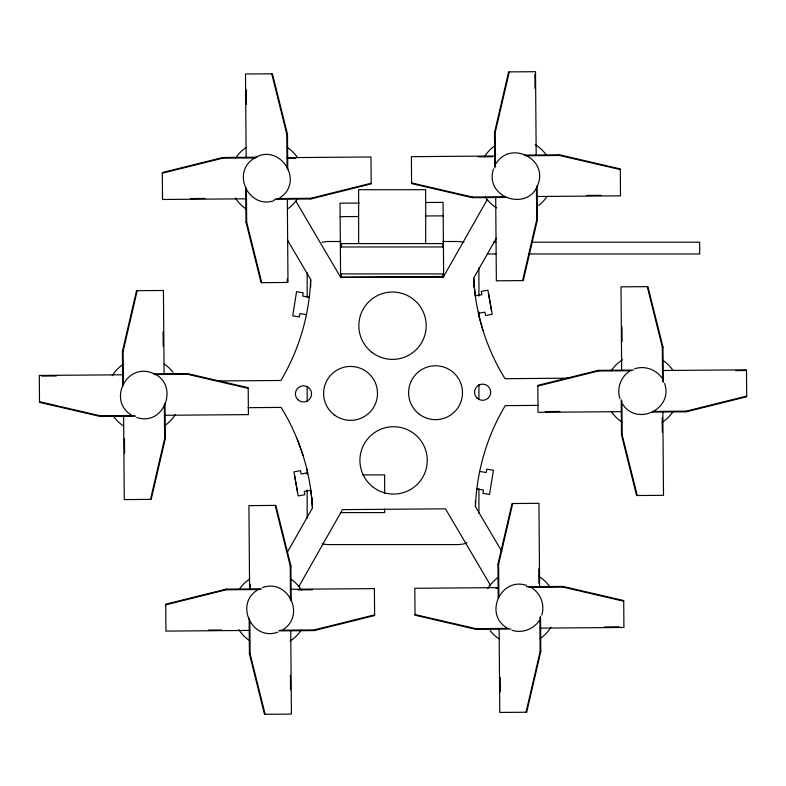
<?xml version="1.0" encoding="UTF-8"?>
<svg xmlns="http://www.w3.org/2000/svg" width="786" height="786" viewBox="0 0 786 786"><rect width="100%" height="100%" fill="white"/><g stroke="black" fill="none" stroke-linecap="round" stroke-linejoin="round"><path stroke-width="1.18" d="M218.547 380.964L280.907 380.473C299.073 349.976 309.389 314.97 310.657 279.492L287.332 239.818M501.851 551.507L475.451 506.626C476.729 471.148 487.025 436.122 505.221 405.635L538.213 405.38M493.51 169.019C483.812 198.052 529.273 212.721 538.381 183.492C547.144 158.133 510.242 140.625 496.143 163.459M541.8 615.114C544.944 605.181 540.886 593.794 532.161 588.085M122.704 386.683L122.419 351.421L136.518 290.692L163.439 290.476L164.107 374.234M123.353 384.246L123.097 351.421L137.196 290.682M150.519 499.375L164.618 438.647L164.353 404.603M165.011 403.375L165.296 438.647L151.187 499.375L124.267 499.591L123.608 415.833M494.787 167.909L494.502 132.647L508.611 71.909L535.531 71.693L536.19 155.451M495.455 166.691L495.18 132.638L509.279 71.909M522.602 280.602L536.7 219.874L536.445 187.039M537.103 185.81L537.378 219.864L523.28 280.592L496.359 280.808L495.691 197.05M498.206 598.323L497.931 564.269L512.03 503.541L538.95 503.325L539.618 587.083M498.864 597.095L498.609 564.26L512.708 503.531M526.03 712.224L540.129 651.496L539.854 617.442M540.522 616.224L540.807 651.486L526.699 712.224L499.778 712.44L499.12 628.682M287.391 552.165L312.464 507.913C310.637 472.465 299.78 437.606 281.103 407.413L248.111 407.679M295.821 201.108L340.613 277.281L443.658 276.466L487.232 199.595M298.886 586.513L342.45 509.642L445.495 508.827L490.287 585M496.339 238.168L473.644 278.195L473.712 286.743M539.167 620.675C533.458 629.399 522.061 633.457 512.128 630.313M279.855 197.826C305.469 181.065 278.892 141.362 253.632 158.644C231.025 173.097 249.113 209.715 274.334 200.548M257.061 590.266C234.454 604.719 252.542 641.347 277.763 632.17M283.274 629.448C305.882 614.986 287.794 578.368 262.573 587.535M629.144 371.483C620.518 377.329 616.637 388.785 619.938 398.669M466.874 542.704L463.956 543.912L458.729 544.6L327.389 544.6L322.152 543.912M256.845 157.22L222.802 157.495L162.299 172.556L162.515 199.477L246.273 198.809M162.299 173.225L222.802 158.163L255.637 157.907M276.633 198.573L310.686 198.298L371.189 183.236M274.206 199.261L310.686 198.976L371.189 183.904L370.972 156.984L287.214 157.652M633.575 370.059L598.313 370.334L537.811 385.395L538.027 412.326L621.785 411.658M537.811 386.073L598.313 371.012L631.148 370.746M653.363 411.402L686.198 411.147L746.69 396.085M652.154 412.09L686.198 411.815L746.7 396.753L746.484 369.833L662.726 370.501M261.492 588.832L226.221 589.117L165.718 604.179L165.934 631.099L249.693 630.431M165.728 604.856L226.23 589.785L260.274 589.52M280.062 630.195L314.105 629.92L374.608 614.858M278.843 630.873L314.115 630.598L374.617 615.536L374.401 588.616L290.643 589.274M634.666 368.762C644.549 365.461 656.005 369.341 661.841 377.968M307.778 472.799L301.136 473.968L300.557 470.647L293.925 471.826L298.189 495.917L304.821 494.748L304.241 491.427L310.873 490.258L312.464 507.913M322.152 242.196L327.389 241.508L340.888 241.508M271.75 73.786L286.811 134.288L287.48 134.288L287.764 169.55M494.502 132.647L495.18 132.638M524.291 155.097L559.553 154.822L620.282 168.921L620.498 195.842L536.74 196.51M495.141 156.001L411.383 156.669L411.599 183.59L472.327 197.689L506.38 197.424M525.51 155.766L559.563 155.49L620.292 169.589M287.224 158.33L295.723 158.261M478.153 156.807L492.724 156.699M190.428 198.583L204.989 198.465M586.503 195.439L601.074 195.321M411.599 182.912L472.327 197.021L505.162 196.755M359.31 203.043L340.024 203.201L340.613 277.281M426.199 202.513L443.068 202.375L443.658 276.466M340.132 216.671L358.21 216.523M425.098 215.993L443.176 215.855M245.733 188.129L245.998 222.173L246.676 222.173L261.738 282.675M536.7 219.874L537.378 219.864M122.419 351.421L123.097 351.421M647.261 286.635L662.323 347.137L662.991 347.137L663.276 382.399M153.417 373.871L187.471 373.596L248.199 387.695L248.415 414.615L164.657 415.283M123.058 374.784L39.3 375.443L39.516 402.363L100.244 416.472L135.506 416.187M154.636 374.529L187.471 374.274L248.199 388.372M41.737 376.101L56.297 375.983M735.568 370.599L746.494 370.511M569.791 378.184L504.995 378.695C486.347 348.493 475.451 313.653 473.644 278.195L475.235 295.86L481.877 294.681L481.287 291.37L487.919 290.191L492.183 314.292L485.552 315.461L484.972 312.14L478.33 313.319L482.899 330.454M545.297 411.589L559.868 411.471M39.506 401.695L100.244 415.794L134.288 415.529M164.618 438.647L165.296 438.647M621.235 399.76L621.51 435.022L622.188 435.022L637.25 495.514M275.169 505.418L290.231 565.92L290.908 565.91L291.184 599.964M497.931 564.269L498.609 564.26M526.492 586.729L562.982 586.444L623.711 600.543L623.927 627.464L540.169 628.132M498.57 587.623L414.812 588.292L415.028 615.212L475.756 629.311L511.018 629.036M528.929 587.388L562.982 587.113L623.711 601.221M297.933 589.893L312.494 589.775M496.143 588.321L498.57 588.301M208.418 630.087L221.77 629.979M604.493 626.943L619.063 626.835M415.018 614.544L475.746 628.643L508.581 628.378M249.142 618.533L249.427 653.805L250.105 653.795L265.167 714.297M540.129 651.496L540.807 651.486M341.006 243.601L341.006 246.971L341.006 243.601L443.304 243.591L443.186 246.961L443.304 243.591M341.016 273.911L341.016 277.281L341.016 273.911L443.304 273.901L443.304 277.271M443.304 273.901L443.186 277.271L341.016 277.281M442.764 241.508L458.729 241.508L463.956 242.196M493.421 242.196L495.878 242.196M531.483 242.196L699.687 242.196L699.687 253.986L529.027 253.986M341.006 246.971L443.304 246.961M487.281 253.986L495.878 253.986M362.592 474.891L384.639 474.891L384.639 493.136M340.554 512.61L384.639 512.61L384.639 508.955M309.34 297.177L302.689 296.106L303.219 292.775L296.568 291.714L292.697 315.874L299.348 316.935L299.879 313.614L306.53 314.685M479.588 471.433L486.239 472.504L486.77 469.173L493.421 470.244L489.54 494.404L482.889 493.333L483.419 490.002L476.778 488.941M136.617 417.464C165.649 427.162 180.318 381.701 151.099 372.593C125.731 363.83 108.222 400.732 131.056 414.831M526.6 585.442C501.242 576.678 483.734 613.581 506.567 627.68M622.659 404.191C637.122 426.798 673.74 408.7 664.573 383.489M297.216 438.971L303.209 455.654M662.991 347.137L647.929 286.635L621.009 286.851L621.677 370.609M621.51 435.022L636.572 495.524L663.502 495.308L662.834 411.55M287.48 134.288L272.418 73.786L245.497 74.002L246.165 157.76M245.998 222.173L261.07 282.675L287.99 282.459L287.322 198.701M290.908 565.91L275.847 505.408L248.926 505.624L249.594 589.382M249.427 653.805L264.489 714.307L291.41 714.091L290.741 630.333M488.509 293.512L491.604 310.971M294.504 475.137L297.599 492.606M686.198 411.147L686.198 411.815M662.323 347.137L662.588 381.19M662.205 417.631L662.323 432.192M622.001 326.897L622.119 341.468M621.913 400.968L622.188 435.022M598.313 370.334L598.313 371.012M559.553 154.822L559.563 155.49M562.982 586.444L562.982 587.113M534.873 74.13L534.991 88.7M538.803 568.877L538.911 583.448M500.171 677.227L500.289 691.798M475.412 500.515L475.451 506.626M472.327 197.021L472.327 197.689M475.746 628.643L475.756 629.311M310.686 198.298L310.686 198.976M314.105 629.92L314.115 630.598M310.657 279.492L310.716 286.811M312.386 498.147L312.435 504.248M286.811 134.288L287.077 168.342M290.231 565.92L290.506 599.964M287.283 278.824L287.312 282.469M290.427 675.253L290.545 689.813M246.303 89.771L246.411 104.342M250.223 584.519L250.262 589.372M246.401 188.119L246.676 222.173M249.84 620.96L250.105 653.795M222.802 157.495L222.802 158.163M226.221 589.117L226.23 589.785M187.471 373.596L187.471 374.274M163.095 331.751L163.213 346.321M124.463 438.893L124.581 453.453M100.244 415.794L100.244 416.472M478.929 267.849L478.929 296.086M478.929 312.042L478.929 316.955M478.929 384.462L478.929 399.19M478.929 488.794L478.929 513.346M425.678 243.591L425.668 189.711L358.632 189.721L358.642 243.601M307.179 272.762L307.179 297.314M307.179 386.918L307.179 401.646M307.179 469.154L307.179 474.066M307.179 490.022L307.179 518.259M175.465 414.34A37.04 37.04 0 0 1 164.677 425.668M123.52 425.992A37.04 37.04 0 0 1 113.223 415.853M112.241 375.718A37.04 37.04 0 0 1 123.029 364.399M164.195 364.065A37.04 37.04 0 0 1 173.067 372.25M301.126 630.195A37.04 37.04 0 0 1 289.975 641.16M249.83 640.816A37.04 37.04 0 0 1 238.865 629.665M239.199 589.52A37.04 37.04 0 0 1 249.339 579.223M290.506 578.889A37.04 37.04 0 0 1 296.155 583.458L299.378 587.073A37.04 37.04 0 0 1 301.47 590.05M297.707 198.563A37.04 37.04 0 0 1 296.312 200.548L293.149 204.213A37.04 37.04 0 0 1 287.568 208.87M246.411 209.194A37.04 37.04 0 0 1 235.436 198.043M235.78 157.898A37.04 37.04 0 0 1 245.92 147.591M287.077 147.267A37.04 37.04 0 0 1 297.383 157.406M546.909 196.588A37.04 37.04 0 0 1 538.724 205.46M496.634 207.868A37.04 37.04 0 0 1 489.953 202.65L486.731 199.035A37.04 37.04 0 0 1 485.306 197.08M484.333 156.945A37.04 37.04 0 0 1 495.121 145.616M535.256 144.644A37.04 37.04 0 0 1 546.575 155.431M673.219 411.412A37.04 37.04 0 0 1 662.067 422.377M621.923 422.043A37.04 37.04 0 0 1 611.616 411.903M611.292 370.746A37.04 37.04 0 0 1 622.443 359.772M662.588 360.116A37.04 37.04 0 0 1 672.895 370.255M550.976 627.189A37.04 37.04 0 0 1 540.188 638.517M499.031 638.841A37.04 37.04 0 0 1 490.159 630.667M487.752 588.567A37.04 37.04 0 0 1 489.796 585.56L492.969 581.895A37.04 37.04 0 0 1 498.54 577.238M538.675 576.266A37.04 37.04 0 0 1 550.004 587.054M334.325 414.9A26.94 26.94 0 0 0 377.3 396.694A26.94 26.94 0 0 0 340.053 368.585A26.94 26.94 0 0 0 334.325 414.9M372.23 352.58A33.68 33.68 0 0 0 425.943 329.835A33.68 33.68 0 0 0 379.383 294.691A33.68 33.68 0 0 0 372.23 352.58M373.301 487.281A33.68 33.68 0 0 0 427.014 464.536A33.68 33.68 0 0 0 380.453 429.392A33.68 33.68 0 0 0 373.301 487.281M419.321 414.222A26.94 26.94 0 0 0 462.286 396.026A26.94 26.94 0 0 0 425.039 367.907A26.94 26.94 0 0 0 419.321 414.222M297.806 399.632A8.086 8.086 0 0 0 311.305 395.908A8.086 8.086 0 0 0 301.323 386.083A8.086 8.086 0 0 0 297.806 399.632M477.053 398.07A8.086 8.086 0 0 0 490.484 394.12A8.086 8.086 0 0 0 480.354 384.462A8.086 8.086 0 0 0 477.053 398.07"/></g></svg>
